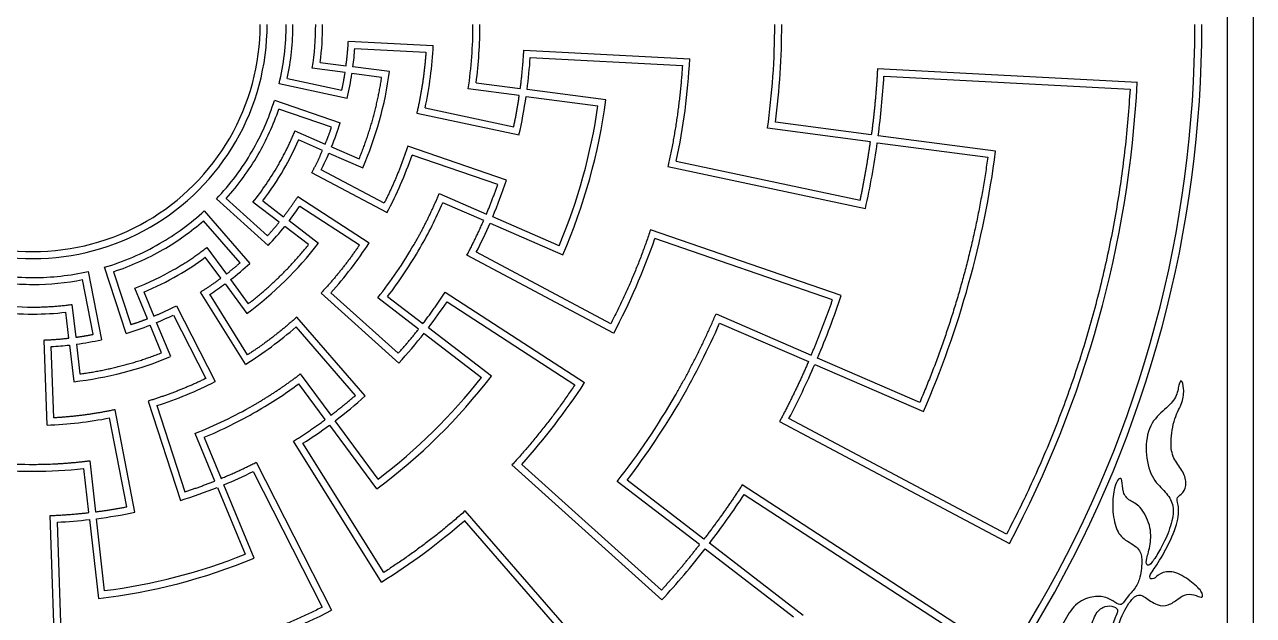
# Model space of a CAD drawing. Header units: millimetres. Extents: x -310 to 90, y -121 to 105.
# Drawn here: x -206.2 to -100.5, y -50.8 to 0 of the extents above; entities that cross this region are included whole.
import ezdxf

# ---------------------------------------------------------------- set-up
doc = ezdxf.new("R2010")
doc.units = ezdxf.units.MM
doc.header["$MEASUREMENT"] = 0
doc.layers.add('Layer 03', color=5, linetype='Continuous')

msp = doc.modelspace()

# ---------------------------------------------------------------- linework, layer by layer
at = {"layer": 'Layer 03'}
for p, q in [((-177.79, -2.05), (-171.67, -2.37)), ((-162.7, -2.84), (-149.63, -3.52)), ((-178.62, -4.13), (-181.44, -3.76)), ((-175.48, -4.55), (-178.03, -4.21)), ((-178.45, -6.35), (-184.3, -5.1)), ((-132.3, -4.43), (-111.15, -5.54)), ((-163.65, -6.1), (-168.03, -5.53)), ((-163.05, -6.18), (-156.89, -6.99)), ((-184.69, -6.51), (-179.03, -8.46)), ((-172.46, -7.62), (-163.67, -9.49)), ((-182.93, -9.14), (-180.33, -10.27)), ((-133.47, -10.08), (-142.32, -8.91)), ((-179.78, -10.51), (-177.41, -11.53)), ((-164.75, -13.38), (-173.24, -10.45)), ((-132.87, -10.16), (-123.38, -11.41)), ((-175.27, -15.36), (-180.68, -12.49)), ((-150.87, -12.21), (-133.89, -15.82)), ((-170.53, -14.53), (-166.47, -16.29)), ((-185.24, -18.99), (-189.68, -14.99)), ((-184.28, -16.99), (-186.54, -15.26)), ((-182.51, -15.6), (-177.38, -18.93)), ((-190.73, -16.01), (-186.8, -20.53)), ((-160.22, -19.01), (-165.92, -16.53)), ((-181.76, -18.92), (-183.81, -17.35)), ((-135.97, -23.29), (-152.37, -17.64)), ((-190.51, -19.16), (-188.82, -21.45)), ((-155.79, -25.72), (-167.34, -19.58)), ((-197.44, -26.55), (-199.29, -20.86)), ((-200.7, -21.22), (-199.56, -27.1)), ((-188.47, -21.93), (-186.94, -24)), ((-195.61, -25.29), (-196.7, -22.66)), ((-187, -28.39), (-190.24, -23.19)), ((-180.69, -23.09), (-174.01, -29.1)), ((-202.1, -24.06), (-201.77, -26.88)), ((-172.3, -26.18), (-175.81, -23.49)), ((-169.84, -23.83), (-158.87, -30.96)), ((-193.38, -24.97), (-190.6, -30.43)), ((-176.89, -31.93), (-182.78, -25.15)), ((-146.74, -24.87), (-138.56, -28.43)), ((-194.39, -28.22), (-195.38, -25.84)), ((-171.82, -26.55), (-166.89, -30.33)), ((-203.66, -33.81), (-203.87, -27.68)), ((-201.71, -27.48), (-201.42, -30.04)), ((-129.23, -32.49), (-138.01, -28.67)), ((-182.47, -30.04), (-179.84, -33.59)), ((-195.55, -32.37), (-192.77, -40.92)), ((-196.68, -41.93), (-198.39, -33.11)), ((-175.78, -39.07), (-179.48, -34.07)), ((-121.77, -43.81), (-140.47, -33.87)), ((-189.83, -39.25), (-191.52, -35.16)), ((-175.3, -47.1), (-182.24, -36)), ((-200.57, -37.5), (-200.06, -41.89)), ((-164.28, -37.86), (-151.39, -49.47)), ((-186.53, -38.43), (-180.58, -50.09)), ((-189.6, -39.8), (-187.22, -45.54)), ((-148.15, -44.71), (-155.23, -39.28)), ((-144.32, -40.41), (-126.55, -51.94)), ((-156.92, -54.91), (-168.3, -41.81)), ((-202.89, -55.86), (-203.35, -42.78)), ((-199.29, -48.67), (-200, -42.49)), ((-147.67, -45.08), (-140.08, -50.91))]:
    msp.add_line(p, q, dxfattribs=at)
for points in [[(-310.33, -104.89), (-100.55, -104.89), (-100.55, 104.89), (-310.33, 104.89)], [(-308.09, -102.65), (-102.79, -102.65), (-102.79, 102.65), (-308.09, 102.65)]]:
    msp.add_lwpolyline(points, close=True, dxfattribs=at)
for points in [[(-178.34, -1.42), (-171.04, -1.8)], [(-163.26, -2.21), (-149, -2.96)], [(-180.76, -3.25), (-178.54, -3.54)], [(-174.8, -4.03), (-177.95, -3.62)], [(-110.52, -4.97), (-132.86, -3.8)], [(-183.58, -4.65), (-178.9, -5.64)], [(-167.36, -5.01), (-163.56, -5.51)], [(-156.21, -6.48), (-162.97, -5.59)], [(-179.79, -8.83), (-184.31, -7.27)], [(-171.74, -7.16), (-164.13, -8.78)], [(-133.39, -9.49), (-141.64, -8.4)], [(-180.56, -10.82), (-182.62, -9.92)], [(-122.71, -10.89), (-132.79, -9.56)], [(-180.01, -11.06), (-177.1, -12.32)], [(-165.5, -13.75), (-172.87, -11.22)], [(-150.16, -11.75), (-134.35, -15.11)], [(-175.02, -16.17), (-181.48, -12.74)], [(-182.68, -14.78), (-176.55, -18.76)], [(-188.83, -14.95), (-185.28, -18.15)], [(-185.69, -15.15), (-183.91, -16.52)], [(-166.71, -16.84), (-170.21, -15.32)], [(-187.64, -20.48), (-190.78, -16.86)], [(-180.92, -18.81), (-183.44, -16.88)], [(-166.16, -17.08), (-159.91, -19.8)], [(-136.72, -23.66), (-152, -18.4)], [(-189.3, -21.81), (-190.64, -20.01)], [(-155.54, -26.53), (-168.15, -19.83)], [(-200.26, -26.63), (-201.18, -21.93)], [(-198.53, -21.25), (-197.05, -25.8)], [(-195.91, -22.99), (-195.06, -25.07)], [(-187.18, -29.21), (-191.06, -23.01)], [(-188.94, -22.29), (-187.06, -24.84)], [(-179.84, -23.05), (-174.05, -28.26)], [(-170.02, -23), (-158.04, -30.78)], [(-193.12, -24.17), (-189.8, -30.69)], [(-174.97, -23.38), (-171.93, -25.71)], [(-202.37, -26.96), (-202.62, -24.73)], [(-193.61, -28.55), (-194.83, -25.62)], [(-177.73, -31.88), (-182.84, -26)], [(-166.05, -30.23), (-171.46, -26.08)], [(-146.43, -25.66), (-138.79, -28.98)], [(-204.24, -34.43), (-204.49, -27.12)], [(-202.3, -27.55), (-201.94, -30.7)], [(-138.24, -29.22), (-128.91, -33.27)], [(-180.32, -33.95), (-182.59, -30.88)], [(-194.79, -32.76), (-192.39, -40.17)], [(-197.38, -41.46), (-198.87, -33.82)], [(-179.96, -34.43), (-175.91, -39.91)], [(-141.27, -34.12), (-121.52, -44.62)], [(-190.74, -35.49), (-189.28, -39.02)], [(-175.49, -47.93), (-183.06, -35.82)], [(-186.26, -37.63), (-179.78, -50.36)], [(-163.44, -37.82), (-151.43, -48.63)], [(-200.66, -41.96), (-201.09, -38.16)], [(-186.44, -45.87), (-189.05, -39.57)], [(-147.78, -44.24), (-154.39, -39.17)], [(-125.73, -51.77), (-144.49, -39.58)], [(-203.47, -56.48), (-203.96, -42.21)], [(-200.59, -42.56), (-199.82, -49.33)], [(-157.76, -54.85), (-168.36, -42.65)], [(-139.24, -50.8), (-147.31, -44.6)]]:
    msp.add_lwpolyline(points, dxfattribs=at)
for radius, start, end in [(19.52, 330, 0), (20.12, 330, 0), (21.75, 346.4267, 0), (22.34, 348, 0), (24.29, 351.0916, 0), (24.89, 352.5, 0), (37.81, 351.5953, 0), (38.41, 352.5, 0), (63.75, 351.9634, 0), (64.35, 352.5, 0), (99.86, 330, 0), (100.46, 330, 0), (27.73, 352.5, 355.7663), (34.45, 348, 357), (42.83, 352.5, 356.2014), (56.52, 348, 357), (27.73, 346.7663, 351.2663), (30.9, 336.5, 352.5), (73.27, 352.5, 356.5331), (95.04, 332, 357), (42.83, 347.2014, 351.7014), (21.75, 330, 342.5733), (22.34, 330, 341), (49.05, 337.1974, 351.8026), (49.65, 336.5, 352.5), (27.73, 337.7337, 342.2337), (19.52, 300, 330), (20.12, 300, 330), (24.89, 330, 336.5), (73.27, 347.5331, 352.0331), (21.75, 316.4267, 330), (22.34, 318, 330), (27.73, 333.2337, 336.5), (34.45, 332, 341), (83.45, 336.5, 352.5), (24.29, 321.0916, 330), (24.89, 322.5, 330), (42.83, 337.2986, 341.7986), (27.73, 322.5, 325.7663), (38.41, 330, 336.5), (21.75, 300, 312.5733), (22.34, 300, 311), (20.12, 240, 270), (19.52, 240, 270), (19.52, 270, 300), (20.12, 270, 300), (27.73, 316.7663, 321.2663), (42.83, 332.7986, 336.5), (21.75, 286.4267, 300), (30.9, 306.5, 322.5), (34.45, 318, 327), (37.81, 321.5953, 330), (56.52, 332, 341), (22.34, 288, 300), (24.89, 300, 306.5), (38.41, 322.5, 330), (24.29, 291.0916, 300), (27.73, 307.7337, 312.2337), (21.75, 256.4267, 270), (22.34, 258, 270), (21.75, 270, 282.5733), (22.34, 270, 281), (24.89, 292.5, 300), (27.73, 303.2337, 306.5), (24.29, 261.0916, 270), (42.83, 322.5, 326.2014), (73.27, 336.9669, 341.4669), (24.89, 262.5, 270), (24.89, 270, 276.5), (27.73, 292.5, 295.7663), (27.73, 286.7663, 291.2663), (34.45, 302, 311), (64.35, 330, 336.5), (27.73, 277.7337, 282.2337), (42.83, 317.2014, 321.7014), (27.73, 273.2337, 276.5), (30.9, 276.5, 292.5), (73.27, 332.4669, 336.5), (49.65, 306.5, 322.5), (49.05, 307.1974, 321.8026), (34.45, 288, 297), (38.41, 300, 306.5), (56.52, 318, 327), (42.83, 307.2986, 311.7986), (63.75, 321.9634, 330), (64.35, 322.5, 330), (37.81, 291.5953, 300), (38.41, 292.5, 300), (34.45, 272, 281), (42.83, 302.7986, 306.5), (37.81, 261.5953, 270), (38.41, 262.5, 270), (38.41, 270, 276.5), (42.83, 292.5, 296.2014), (42.83, 287.2014, 291.7014), (73.27, 322.5, 326.5331), (42.83, 277.2986, 281.7986), (42.83, 272.7986, 276.5), (56.52, 302, 311), (73.27, 317.5331, 322.0331), (49.65, 276.5, 292.5), (49.05, 277.1974, 291.8026), (56.52, 288, 297), (99.86, 300, 330), (100.46, 300, 330)]:
    msp.add_arc((-205.44, 0), radius, start, end, dxfattribs=at)
for points, weights in [([(-178.54, -3.54), (-178.4, -2.48), (-178.34, -1.42)], [0.86097852863, 0.857834954812, 0.856022272932]), ([(-171.67, -2.37), (-171.86, -5.03), (-172.46, -7.62)], [0.856901512418, 0.86114620377, 0.870772241922]), ([(-163.56, -5.51), (-163.35, -3.87), (-163.26, -2.21)], [0.860978528646, 0.857834954075, 0.856022272076]), ([(-178.9, -5.64), (-178.74, -4.89), (-178.62, -4.13)], [0.868662475442, 0.865407015894, 0.862852989754]), ([(-149.63, -3.52), (-149.91, -7.92), (-150.87, -12.21)], [0.856538428512, 0.8605435573, 0.869922506136]), ([(-132.86, -3.8), (-133.01, -6.65), (-133.39, -9.49)], [0.856022272083, 0.857834954516, 0.860978530157]), ([(-177.41, -11.53), (-176.02, -8.16), (-175.48, -4.55)], [0.897356357721, 0.873511020844, 0.862646541842]), ([(-164.13, -8.78), (-163.84, -7.45), (-163.65, -6.1)], [0.868662475466, 0.864955412317, 0.862157889176]), ([(-111.15, -5.54), (-112.34, -25.82), (-121.77, -43.81)], [0.856321924032, 0.866940900205, 0.918289980398]), ([(-184.4, -12.14), (-183.56, -10.69), (-182.93, -9.14)], [0.929202045913, 0.9104660097, 0.896370360703]), ([(-180.33, -10.27), (-180.03, -9.56), (-179.79, -8.83)], [0.896889079203, 0.891211327954, 0.886277463794]), ([(-173.24, -10.45), (-174.06, -12.99), (-175.27, -15.36)], [0.883293262941, 0.896462800412, 0.915464128791]), ([(-134.35, -15.11), (-133.82, -12.61), (-133.47, -10.08)], [0.868662473554, 0.864615940057, 0.861653154223]), ([(-181.48, -12.74), (-180.98, -11.8), (-180.56, -10.82)], [0.919899887398, 0.909932395614, 0.901462358816]), ([(-123.38, -11.41), (-124.9, -22.34), (-129.23, -32.49)], [0.861568699397, 0.872834950412, 0.899936949627]), ([(-183.91, -16.52), (-183.26, -15.67), (-182.68, -14.78)], [0.86097852863, 0.857834954812, 0.856022272932]), ([(-172.69, -18.91), (-171.47, -16.79), (-170.53, -14.53)], [0.929202045979, 0.911640278101, 0.898155458973]), ([(-166.47, -16.29), (-165.95, -15.04), (-165.5, -13.75)], [0.898495751403, 0.891903061089, 0.886277466512]), ([(-168.15, -19.83), (-167.37, -18.36), (-166.71, -16.84)], [0.919899887453, 0.909932395664, 0.901462358861]), ([(-185.28, -18.15), (-184.76, -17.58), (-184.28, -16.99)], [0.868662475442, 0.865407015894, 0.862852989754]), ([(-152.37, -17.64), (-153.76, -21.82), (-155.79, -25.72)], [0.884452797029, 0.897898107153, 0.917193897436]), ([(-186.94, -24), (-184.04, -21.77), (-181.76, -18.92)], [0.897356357721, 0.873511020844, 0.862646541842]), ([(-177.38, -18.93), (-178.87, -21.14), (-180.69, -23.09)], [0.856901512418, 0.861146204782, 0.870772246512]), ([(-193.29, -21.04), (-191.84, -20.2), (-190.51, -19.16)], [0.929202045913, 0.9104660097, 0.896370360703]), ([(-188.82, -21.45), (-188.22, -20.98), (-187.64, -20.48)], [0.896889079203, 0.891211327954, 0.886277463794]), ([(-191.06, -23.01), (-190.16, -22.44), (-189.3, -21.81)], [0.919899887398, 0.909932395614, 0.901462358816]), ([(-171.93, -25.71), (-170.92, -24.4), (-170.02, -23)], [0.860978528646, 0.857834954075, 0.856022272076]), ([(-205.44, -24.29), (-203.76, -24.29), (-202.1, -24.06)], [0.929202045913, 0.9104660097, 0.896370360703]), ([(-195.06, -25.07), (-194.07, -24.66), (-193.12, -24.17)], [0.86097852863, 0.857834954063, 0.856022272067]), ([(-138.56, -28.43), (-137.56, -26.08), (-136.72, -23.66)], [0.89972555755, 0.892424219942, 0.886277463857]), ([(-197.05, -25.8), (-196.32, -25.57), (-195.61, -25.29)], [0.868662475442, 0.865407015894, 0.862852989754]), ([(-182.78, -25.15), (-184.76, -26.94), (-187, -28.39)], [0.883293262941, 0.896462800412, 0.915464128791]), ([(-150.23, -31.87), (-148.27, -28.48), (-146.74, -24.87)], [0.929202046027, 0.91249982381, 0.899485231272]), ([(-174.05, -28.26), (-173.14, -27.25), (-172.3, -26.18)], [0.868662475466, 0.864955412317, 0.862157889176]), ([(-204.49, -27.12), (-203.43, -27.08), (-202.37, -26.96)], [0.919899887398, 0.909932395614, 0.901462358816]), ([(-201.77, -26.88), (-201.01, -26.78), (-200.26, -26.63)], [0.896889079203, 0.891211327954, 0.886277463794]), ([(-201.42, -30.04), (-197.8, -29.55), (-194.39, -28.22)], [0.897356357721, 0.873511020844, 0.862646541842]), ([(-138.79, -28.98), (-139.93, -31.6), (-141.27, -34.12)], [0.901462358895, 0.909932395701, 0.919899887494]), ([(-190.6, -30.43), (-193, -31.6), (-195.55, -32.37)], [0.856901512418, 0.86114620377, 0.870772241922]), ([(-186.53, -32.75), (-184.41, -31.52), (-182.47, -30.04)], [0.929202045979, 0.911640278101, 0.898155458973]), ([(-158.87, -30.96), (-161.3, -34.62), (-164.28, -37.86)], [0.856538428512, 0.8605435573, 0.869922506136]), ([(-179.84, -33.59), (-178.76, -32.77), (-177.73, -31.88)], [0.898495751403, 0.891903061089, 0.886277466512]), ([(-198.39, -33.11), (-201, -33.67), (-203.66, -33.81)], [0.883293262941, 0.896462800412, 0.915464128791]), ([(-183.06, -35.82), (-181.65, -34.94), (-180.32, -33.95)], [0.919899887453, 0.909932395664, 0.901462358861]), ([(-205.44, -37.81), (-202.99, -37.81), (-200.57, -37.5)], [0.929202045979, 0.911640278101, 0.898155458973]), ([(-189.28, -39.02), (-187.74, -38.39), (-186.26, -37.63)], [0.860978528646, 0.857834954075, 0.856022272076]), ([(-192.39, -40.17), (-191.09, -39.75), (-189.83, -39.25)], [0.868662475466, 0.864955412317, 0.862157889176]), ([(-144.49, -39.58), (-146.04, -41.98), (-147.78, -44.24)], [0.856022272083, 0.857834954516, 0.860978530157]), ([(-203.96, -42.21), (-202.31, -42.15), (-200.66, -41.96)], [0.919899887453, 0.909932395664, 0.901462358861]), ([(-200.06, -41.89), (-198.72, -41.72), (-197.38, -41.46)], [0.898495751403, 0.891903061089, 0.886277466512]), ([(-168.3, -41.81), (-171.59, -44.73), (-175.3, -47.1)], [0.884452797029, 0.897898107153, 0.917193897436]), ([(-151.43, -48.63), (-149.72, -46.73), (-148.15, -44.71)], [0.868662473554, 0.864615940057, 0.861653154223]), ([(-180.58, -50.09), (-184.53, -52.05), (-188.73, -53.37)], [0.856538428512, 0.8605435573, 0.869922506136])]:
    msp.add_rational_spline(points, weights, degree=2, dxfattribs=at)
msp.add_open_spline([(-113.73, -84.59), (-113.21, -85.11), (-111.9, -85.92), (-109.77, -85.87), (-108.93, -83.99), (-110.14, -82.2), (-111.32, -80.96), (-111.61, -79.23), (-110.93, -78.22), (-109.36, -78.37), (-108.3, -79.1), (-106.45, -78.64), (-106.66, -76.78), (-107.77, -75.88), (-108.15, -75.31), (-107.73, -74.68), (-108.2, -74.63), (-108.5, -75.38), (-108.13, -76.11), (-107.2, -77.19), (-107.49, -78.19), (-108.57, -78.22), (-109.93, -77.76), (-111.06, -77.8), (-111.86, -78.6), (-111.98, -79.75), (-111.74, -81.04), (-110.71, -82.36), (-109.59, -83.63), (-109.84, -84.9), (-110.61, -85.38), (-112.12, -85.25), (-113.62, -84.17), (-114.61, -82.59), (-114.9, -80.93), (-114.92, -80.02), (-114.94, -79.11), (-114.75, -77.16), (-113.85, -74.58), (-112.34, -72.53), (-109.91, -70.58), (-107.91, -68.53), (-107.29, -65.71), (-108.25, -63.04), (-108.47, -61.74), (-108.35, -59.75), (-106.64, -58.52), (-105.81, -57.32), (-105.85, -55.77), (-106.8, -54.56), (-108.12, -54.12), (-108.76, -54.12), (-108.44, -54.47), (-107.68, -55.16), (-107.81, -56.49), (-108.57, -57.41), (-109.58, -58.26), (-109.71, -59.4), (-109.48, -60.16), (-109.01, -60.23), (-108.72, -60.29), (-108.72, -60.7), (-108.79, -61.27), (-109.71, -60.89), (-110.91, -59.69), (-112.2, -57.79), (-112.85, -55.08), (-112.46, -52.35), (-111.65, -50.23), (-110.59, -48.85), (-109.88, -49.17), (-108.82, -50.02), (-107.83, -49.98), (-107.04, -49.38), (-106.3, -48.88), (-105.42, -49.08), (-104.88, -49.38), (-104.88, -48.77), (-105.96, -47.8), (-107.41, -46.89), (-108.69, -47.16), (-109.09, -47.76), (-109.66, -47.6), (-109.06, -46.79), (-107.91, -44.94), (-106.93, -42.58), (-106.99, -41.18), (-107.23, -40.62), (-106.56, -40.33), (-106.23, -39.42), (-106.61, -38.31), (-107.49, -37.33), (-107.72, -35.99), (-107.39, -33.73), (-106.56, -32.5), (-106.51, -31.22), (-106.71, -30.45), (-106.98, -30.87), (-107.11, -32.08), (-108.1, -33.03), (-109.57, -34.32), (-109.9, -36.72), (-109.37, -39.01), (-108.17, -40.08), (-107.44, -41.07), (-107.38, -42.35), (-108.09, -44.31), (-108.8, -45.55), (-109.41, -46.51), (-109.77, -46.51), (-109.77, -46), (-109.36, -44.73), (-109.33, -43.07), (-110.29, -41.28), (-111.2, -40.98), (-111.84, -40.28), (-111.78, -39.02), (-112.13, -38.96), (-112.5, -39.68), (-112.73, -41.39), (-112.44, -43.3), (-111.82, -44.25), (-110.3, -44.97), (-110.11, -45.96), (-110.17, -46.8), (-110.25, -47.44), (-110.65, -48.49), (-111.46, -49.22), (-111.82, -49.95), (-112.21, -49.85), (-113.05, -49.24), (-114.21, -49.08), (-115.76, -49.62), (-116.78, -51.11), (-117.57, -52.95), (-118.56, -53.68), (-119.72, -53.46), (-120.06, -53.82), (-119.46, -54.5), (-117.63, -54.9), (-115.59, -54.28), (-114.64, -52.44), (-114.28, -50.77), (-113.5, -50), (-112.66, -49.93), (-112.12, -50.28), (-112.31, -50.67), (-112.88, -52.2), (-113.28, -54.44), (-113.09, -56.45), (-112.37, -58.49), (-111.16, -60.16), (-109.93, -61.3), (-108.78, -62.68), (-108.45, -63.75), (-107.91, -65.69), (-108.14, -67.39), (-108.74, -68.65), (-109.66, -69.62), (-110.65, -70.61), (-111.58, -71.34), (-111.66, -71.22), (-111.5, -70.52), (-110.86, -68.98), (-111.46, -66.3), (-113.99, -63.91), (-117.01, -62.69), (-119.12, -62.82), (-120.11, -62.28), (-120.31, -62.72), (-119.36, -63.84), (-118.34, -65.92), (-115.93, -66.83), (-113.69, -66.45), (-112.12, -67.09), (-111.44, -68.6), (-111.69, -69.84), (-112.2, -71.06), (-112.6, -72.23), (-113.61, -73.35), (-114.64, -75.24), (-115.28, -77.69), (-115.44, -79.85), (-115.26, -81.79), (-114.93, -82.72), (-114.87, -82.87)], degree=3, knots=[251.834179, 251.834179, 251.834179, 251.834179, 252.777115, 253.786401, 254.795687, 255.804973, 256.814259, 257.823545, 258.832831, 259.842117, 260.851403, 261.860689, 262.869974, 263.87926, 264.888546, 265.897832, 266.907118, 267.916404, 268.92569, 269.934976, 270.944262, 271.953548, 272.962834, 273.97212, 274.981406, 275.990692, 276.999978, 278.009264, 279.018549, 280.027835, 281.037121, 282.046407, 283.055693, 284.064979, 285.074265, 285.074265, 285.074265, 286.083551, 287.092837, 288.102123, 289.111409, 290.120695, 291.129981, 292.139267, 293.148553, 294.157839, 295.167125, 296.17641, 297.185696, 298.194982, 299.204268, 300.213554, 301.22284, 302.232126, 303.241412, 304.250698, 305.259984, 306.26927, 307.278556, 308.287842, 309.297128, 310.306414, 311.3157, 312.324985, 313.334271, 314.343557, 315.352843, 316.362129, 317.371415, 318.380701, 319.389987, 320.399273, 321.408559, 322.417845, 323.427131, 324.436417, 325.445703, 326.454989, 327.464275, 328.47356, 329.482846, 330.492132, 331.501418, 332.510704, 333.51999, 334.529276, 335.538562, 336.547848, 337.557134, 338.56642, 339.575706, 340.584992, 341.594278, 342.603564, 343.61285, 344.622135, 345.631421, 346.640707, 347.649993, 348.659279, 349.668565, 350.677851, 351.687137, 352.696423, 353.705709, 354.714995, 355.724281, 356.733567, 357.742853, 358.752139, 359.761425, 360.77071, 361.779996, 362.789282, 363.798568, 364.807854, 365.81714, 366.826426, 367.835712, 368.844998, 369.854284, 370.86357, 371.872856, 372.882142, 373.891428, 374.900714, 375.91, 376.919285, 377.928571, 378.937857, 379.947143, 380.956429, 381.965715, 382.975001, 383.984287, 384.993573, 386.002859, 387.012145, 388.021431, 389.030717, 390.040003, 391.049289, 392.058575, 393.06786, 394.077146, 395.086432, 396.095718, 397.105004, 398.11429, 399.123576, 400.132862, 401.142148, 402.151434, 403.16072, 404.170006, 405.179292, 406.188578, 407.197864, 408.20715, 409.216435, 410.225721, 411.235007, 412.244293, 413.253579, 414.262865, 415.272151, 416.281437, 417.290723, 418.300009, 419.309295, 420.318581, 421.327867, 422.337153, 423.346439, 424.355725, 425.36501, 426.374296, 427.383582, 428.392868, 429.402154, 430.41144, 431.420726, 432.430012, 433.439298, 433.63607, 433.63607, 433.63607, 433.63607], dxfattribs=at)

doc.saveas('drawing.dxf')
